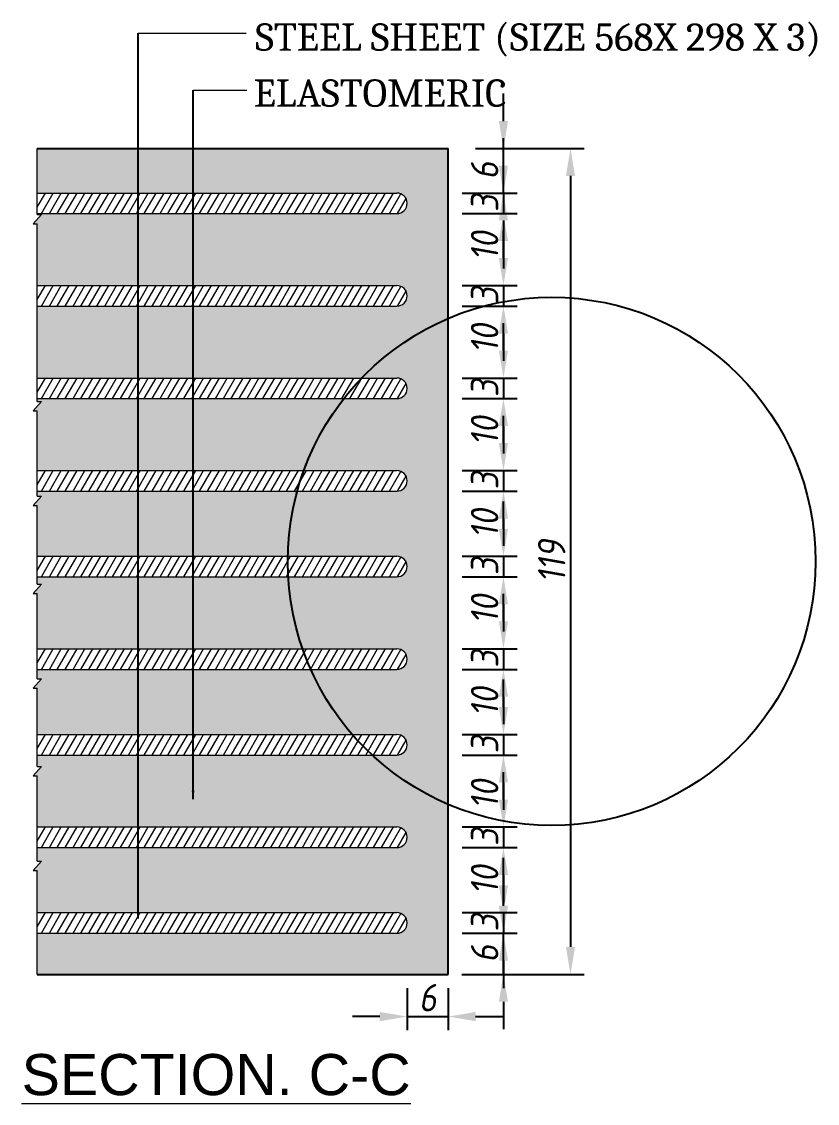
# Model space of a CAD drawing. Header units: millimetres. Extents: x 1231188 to 3899118, y -5478610 to -489530.
# Drawn here: x 3855030.8 to 3855147, y -2810535.5 to -2810377.7 of the extents above; entities that cross this region are included whole.
import ezdxf

# ---------------------------------------------------------------- set-up
doc = ezdxf.new("R2010")
doc.units = ezdxf.units.MM
doc.header["$LTSCALE"] = 25
doc.header["$MEASUREMENT"] = 0
doc.header["$PDMODE"] = 3
doc.layers.get('Defpoints').update_dxf_attribs({"color": 230, "lineweight": 9})
doc.layers.add('Bearing  peat', color=6, linetype='Continuous')
doc.layers.add('SLOPEEARTH', color=3, linetype='Continuous')
for name, color, linetype, lineweight in [('DIM', 8, 'Continuous', 13), ('Dimision', 5, 'Continuous', 13), ('Girder Line', 42, 'Continuous', 15), ('Hatching', 253, 'Continuous', 5), ('text', 7, 'Continuous', 18)]:
    doc.layers.add(name, color=color, linetype=linetype, lineweight=lineweight)
doc.styles.add('DIM', font='isocp3.shx', dxfattribs={"oblique": 10})
doc.styles.get("Standard").update_dxf_attribs({"font": 'swissl.ttf'})
doc.dimstyles.new('dim_2', dxfattribs={"dimtxt": 4, "dimasz": 4, "dimexe": 2, "dimexo": 2, "dimgap": 0.75, "dimtad": 1, "dimdec": 0, "dimzin": 0, "dimdsep": 46, "dimtxsty": 'DIM', "dimcen": 2, "dimclrd": 5, "dimclre": 5, "dimclrt": 7, "dimadec": 0, "dimazin": 0, "dimtfac": 1, "dimtdec": 0, "dimtmove": 0, "dimatfit": 3, "dimfxl": 1, "dimtolj": 1, "dimtzin": 0, "dimarcsym": 0})
doc.dimstyles.new('ISO-25', dxfattribs={"dimtxt": 200, "dimasz": 150, "dimexe": 120, "dimexo": 100, "dimgap": 80, "dimtad": 1, "dimdec": 0, "dimtxsty": 'Standard', "dimcen": 100, "dimclrd": 5, "dimclre": 5, "dimclrt": 2, "dimazin": 0, "dimtfac": 1, "dimtdec": 0, "dimtmove": 0, "dimatfit": 3, "dimfxl": 1, "dimarcsym": 0})

# ---------------------------------------------------------------- blocks, each defined once
blk = doc.blocks.new('*D339')
at = {"layer": 'Defpoints', "color": 0, "linetype": 'Continuous', "lineweight": -2, "transparency": 16777216}
for p in [(3855087.08, -2810516.68), (3855093.08, -2810516.68), (3855093.08, -2810522.84)]:
    blk.add_point(p, dxfattribs=at)
at = {"layer": 'DIM', "color": 5, "linetype": 'Continuous', "lineweight": -2, "transparency": 16777216}
for p, q in [((3855087.08, -2810518.68), (3855087.08, -2810524.84)), ((3855093.08, -2810518.68), (3855093.08, -2810524.84)), ((3855083.08, -2810522.84), (3855079.08, -2810522.84)), ((3855087.08, -2810522.84), (3855093.08, -2810522.84)), ((3855097.08, -2810522.84), (3855101.08, -2810522.84))]:
    blk.add_line(p, q, dxfattribs=at)
for points in [[(3855083.08, -2810522.17), (3855083.08, -2810523.51), (3855087.08, -2810522.84)], [(3855097.08, -2810522.17), (3855097.08, -2810523.51), (3855093.08, -2810522.84)]]:
    blk.add_solid(points, dxfattribs=at)
at = {"layer": 'DIM', "color": 7, "linetype": 'Continuous', "transparency": 16777216, "insert": (3855090.08, -2810520.09), "char_height": 4, "attachment_point": 5, "style": 'DIM'}
blk.add_mtext('\\A1;6', dxfattribs=at)
blk = doc.blocks.new('*D340')
at = {"layer": 'Defpoints', "color": 0, "linetype": 'Continuous', "lineweight": -2, "transparency": 16777216}
for p in [(3855093.11, -2810507.68), (3855093.09, -2810510.68), (3855101.14, -2810510.68)]:
    blk.add_point(p, dxfattribs=at)
at = {"layer": 'DIM', "color": 5, "linetype": 'Continuous', "lineweight": -2, "transparency": 16777216}
for p, q in [((3855101.14, -2810503.68), (3855101.14, -2810499.68)), ((3855095.11, -2810507.68), (3855103.14, -2810507.68)), ((3855101.14, -2810507.68), (3855101.14, -2810510.68)), ((3855095.09, -2810510.68), (3855103.14, -2810510.68)), ((3855101.14, -2810514.68), (3855101.14, -2810518.68))]:
    blk.add_line(p, q, dxfattribs=at)
for points in [[(3855100.47, -2810503.68), (3855101.8, -2810503.68), (3855101.14, -2810507.68)], [(3855100.47, -2810514.68), (3855101.8, -2810514.68), (3855101.14, -2810510.68)]]:
    blk.add_solid(points, dxfattribs=at)
at = {"layer": 'DIM', "color": 7, "linetype": 'Continuous', "transparency": 16777216, "insert": (3855098.39, -2810509.18), "char_height": 4, "attachment_point": 5, "rotation": 90, "style": 'DIM'}
blk.add_mtext('\\A1;3', dxfattribs=at)
blk = doc.blocks.new('*D341')
at = {"layer": 'Defpoints', "color": 0, "linetype": 'Continuous', "lineweight": -2, "transparency": 16777216}
for p in [(3855093.11, -2810498.18), (3855093.11, -2810507.68), (3855101.14, -2810507.68)]:
    blk.add_point(p, dxfattribs=at)
at = {"layer": 'DIM', "color": 5, "linetype": 'Continuous', "lineweight": -2, "transparency": 16777216}
for p, q in [((3855095.11, -2810498.18), (3855103.14, -2810498.18)), ((3855101.14, -2810502.18), (3855101.14, -2810503.68)), ((3855095.11, -2810507.68), (3855103.14, -2810507.68))]:
    blk.add_line(p, q, dxfattribs=at)
for points in [[(3855100.47, -2810502.18), (3855101.8, -2810502.18), (3855101.14, -2810498.18)], [(3855100.47, -2810503.68), (3855101.8, -2810503.68), (3855101.14, -2810507.68)]]:
    blk.add_solid(points, dxfattribs=at)
at = {"layer": 'DIM', "color": 7, "linetype": 'Continuous', "transparency": 16777216, "insert": (3855098.39, -2810502.93), "char_height": 4, "attachment_point": 5, "rotation": 90, "style": 'DIM'}
blk.add_mtext('\\A1;10', dxfattribs=at)
blk = doc.blocks.new('*D342')
at = {"layer": 'Defpoints', "color": 0, "linetype": 'Continuous', "lineweight": -2, "transparency": 16777216}
for p in [(3855093.09, -2810495.18), (3855093.11, -2810498.18), (3855101.14, -2810498.18)]:
    blk.add_point(p, dxfattribs=at)
at = {"layer": 'DIM', "color": 5, "linetype": 'Continuous', "lineweight": -2, "transparency": 16777216}
for p, q in [((3855101.14, -2810491.18), (3855101.14, -2810487.18)), ((3855095.09, -2810495.18), (3855103.14, -2810495.18)), ((3855101.14, -2810495.18), (3855101.14, -2810498.18)), ((3855095.11, -2810498.18), (3855103.14, -2810498.18)), ((3855101.14, -2810502.18), (3855101.14, -2810506.18))]:
    blk.add_line(p, q, dxfattribs=at)
for points in [[(3855100.47, -2810491.18), (3855101.8, -2810491.18), (3855101.14, -2810495.18)], [(3855100.47, -2810502.18), (3855101.8, -2810502.18), (3855101.14, -2810498.18)]]:
    blk.add_solid(points, dxfattribs=at)
at = {"layer": 'DIM', "color": 7, "linetype": 'Continuous', "transparency": 16777216, "insert": (3855098.39, -2810496.68), "char_height": 4, "attachment_point": 5, "rotation": 90, "style": 'DIM'}
blk.add_mtext('\\A1;3', dxfattribs=at)
blk = doc.blocks.new('*D343')
at = {"layer": 'Defpoints', "color": 0, "linetype": 'Continuous', "lineweight": -2, "transparency": 16777216}
for p in [(3855093.09, -2810481.68), (3855093.09, -2810484.68), (3855101.14, -2810484.68)]:
    blk.add_point(p, dxfattribs=at)
at = {"layer": 'DIM', "color": 5, "linetype": 'Continuous', "lineweight": -2, "transparency": 16777216}
for p, q in [((3855101.14, -2810477.68), (3855101.14, -2810473.68)), ((3855095.09, -2810481.68), (3855103.14, -2810481.68)), ((3855101.14, -2810481.68), (3855101.14, -2810484.68)), ((3855095.09, -2810484.68), (3855103.14, -2810484.68)), ((3855101.14, -2810488.68), (3855101.14, -2810492.68))]:
    blk.add_line(p, q, dxfattribs=at)
for points in [[(3855100.47, -2810477.68), (3855101.8, -2810477.68), (3855101.14, -2810481.68)], [(3855100.47, -2810488.68), (3855101.8, -2810488.68), (3855101.14, -2810484.68)]]:
    blk.add_solid(points, dxfattribs=at)
at = {"layer": 'DIM', "color": 7, "linetype": 'Continuous', "transparency": 16777216, "insert": (3855098.39, -2810483.18), "char_height": 4, "attachment_point": 5, "rotation": 90, "style": 'DIM'}
blk.add_mtext('\\A1;3', dxfattribs=at)
blk = doc.blocks.new('*D344')
at = {"layer": 'Defpoints', "color": 0, "linetype": 'Continuous', "lineweight": -2, "transparency": 16777216}
for p in [(3855093.09, -2810484.68), (3855101.14, -2810484.68), (3855093.09, -2810495.18)]:
    blk.add_point(p, dxfattribs=at)
at = {"layer": 'DIM', "color": 5, "linetype": 'Continuous', "lineweight": -2, "transparency": 16777216}
for p, q in [((3855095.09, -2810484.68), (3855103.14, -2810484.68)), ((3855101.14, -2810491.18), (3855101.14, -2810488.68)), ((3855095.09, -2810495.18), (3855103.14, -2810495.18))]:
    blk.add_line(p, q, dxfattribs=at)
for points in [[(3855100.47, -2810488.68), (3855101.8, -2810488.68), (3855101.14, -2810484.68)], [(3855100.47, -2810491.18), (3855101.8, -2810491.18), (3855101.14, -2810495.18)]]:
    blk.add_solid(points, dxfattribs=at)
at = {"layer": 'DIM', "color": 7, "linetype": 'Continuous', "transparency": 16777216, "insert": (3855098.39, -2810490.43), "char_height": 4, "attachment_point": 5, "rotation": 90, "style": 'DIM'}
blk.add_mtext('\\A1;10', dxfattribs=at)
blk = doc.blocks.new('*D345')
at = {"layer": 'Defpoints', "color": 0, "linetype": 'Continuous', "lineweight": -2, "transparency": 16777216}
for p in [(3855095.08, -2810396.18), (3855101.14, -2810396.18), (3855095.08, -2810402.68)]:
    blk.add_point(p, dxfattribs=at)
at = {"layer": 'DIM', "color": 5, "linetype": 'Continuous', "lineweight": -2, "transparency": 16777216}
for p, q in [((3855101.14, -2810392.18), (3855101.14, -2810388.18)), ((3855097.08, -2810396.18), (3855103.14, -2810396.18)), ((3855101.14, -2810402.68), (3855101.14, -2810396.18)), ((3855097.08, -2810402.68), (3855103.14, -2810402.68)), ((3855101.14, -2810406.68), (3855101.14, -2810410.68))]:
    blk.add_line(p, q, dxfattribs=at)
for points in [[(3855100.47, -2810392.18), (3855101.8, -2810392.18), (3855101.14, -2810396.18)], [(3855100.47, -2810406.68), (3855101.8, -2810406.68), (3855101.14, -2810402.68)]]:
    blk.add_solid(points, dxfattribs=at)
at = {"layer": 'DIM', "color": 7, "linetype": 'Continuous', "transparency": 16777216, "insert": (3855098.39, -2810399.43), "char_height": 4, "attachment_point": 5, "rotation": 90, "style": 'DIM'}
blk.add_mtext('\\A1;6', dxfattribs=at)
blk = doc.blocks.new('*D346')
at = {"layer": 'Defpoints', "color": 0, "linetype": 'Continuous', "lineweight": -2, "transparency": 16777216}
for p in [(3855093.09, -2810510.68), (3855101.14, -2810510.68), (3855093.08, -2810516.68)]:
    blk.add_point(p, dxfattribs=at)
at = {"layer": 'DIM', "color": 5, "linetype": 'Continuous', "lineweight": -2, "transparency": 16777216}
for p, q in [((3855101.14, -2810506.68), (3855101.14, -2810502.68)), ((3855095.09, -2810510.68), (3855103.14, -2810510.68)), ((3855101.14, -2810516.68), (3855101.14, -2810510.68)), ((3855095.08, -2810516.68), (3855103.14, -2810516.68)), ((3855101.14, -2810520.68), (3855101.14, -2810524.68))]:
    blk.add_line(p, q, dxfattribs=at)
for points in [[(3855100.47, -2810506.68), (3855101.8, -2810506.68), (3855101.14, -2810510.68)], [(3855100.47, -2810520.68), (3855101.8, -2810520.68), (3855101.14, -2810516.68)]]:
    blk.add_solid(points, dxfattribs=at)
at = {"layer": 'DIM', "color": 7, "linetype": 'Continuous', "transparency": 16777216, "insert": (3855098.39, -2810513.68), "char_height": 4, "attachment_point": 5, "rotation": 90, "style": 'DIM'}
blk.add_mtext('\\A1;6', dxfattribs=at)
blk = doc.blocks.new('*D347')
at = {"layer": 'Defpoints', "color": 0, "linetype": 'Continuous', "lineweight": -2, "transparency": 16777216}
for p in [(3855093.11, -2810472.18), (3855093.11, -2810481.68), (3855101.14, -2810481.68)]:
    blk.add_point(p, dxfattribs=at)
at = {"layer": 'DIM', "color": 5, "linetype": 'Continuous', "lineweight": -2, "transparency": 16777216}
for p, q in [((3855095.11, -2810472.18), (3855103.14, -2810472.18)), ((3855101.14, -2810476.18), (3855101.14, -2810477.68)), ((3855095.11, -2810481.68), (3855103.14, -2810481.68))]:
    blk.add_line(p, q, dxfattribs=at)
for points in [[(3855100.47, -2810476.18), (3855101.8, -2810476.18), (3855101.14, -2810472.18)], [(3855100.47, -2810477.68), (3855101.8, -2810477.68), (3855101.14, -2810481.68)]]:
    blk.add_solid(points, dxfattribs=at)
at = {"layer": 'DIM', "color": 7, "linetype": 'Continuous', "transparency": 16777216, "insert": (3855098.39, -2810476.93), "char_height": 4, "attachment_point": 5, "rotation": 90, "style": 'DIM'}
blk.add_mtext('\\A1;10', dxfattribs=at)
blk = doc.blocks.new('*D348')
at = {"layer": 'Defpoints', "color": 0, "linetype": 'Continuous', "lineweight": -2, "transparency": 16777216}
for p in [(3855093.09, -2810469.18), (3855093.11, -2810472.18), (3855101.14, -2810472.18)]:
    blk.add_point(p, dxfattribs=at)
at = {"layer": 'DIM', "color": 5, "linetype": 'Continuous', "lineweight": -2, "transparency": 16777216}
for p, q in [((3855101.14, -2810465.18), (3855101.14, -2810461.18)), ((3855095.09, -2810469.18), (3855103.14, -2810469.18)), ((3855101.14, -2810469.18), (3855101.14, -2810472.18)), ((3855095.11, -2810472.18), (3855103.14, -2810472.18)), ((3855101.14, -2810476.18), (3855101.14, -2810480.18))]:
    blk.add_line(p, q, dxfattribs=at)
for points in [[(3855100.47, -2810465.18), (3855101.8, -2810465.18), (3855101.14, -2810469.18)], [(3855100.47, -2810476.18), (3855101.8, -2810476.18), (3855101.14, -2810472.18)]]:
    blk.add_solid(points, dxfattribs=at)
at = {"layer": 'DIM', "color": 7, "linetype": 'Continuous', "transparency": 16777216, "insert": (3855098.39, -2810470.68), "char_height": 4, "attachment_point": 5, "rotation": 90, "style": 'DIM'}
blk.add_mtext('\\A1;3', dxfattribs=at)
blk = doc.blocks.new('*D349')
at = {"layer": 'Defpoints', "color": 0, "linetype": 'Continuous', "lineweight": -2, "transparency": 16777216}
for p in [(3855093.09, -2810455.68), (3855093.09, -2810458.68), (3855101.14, -2810458.68)]:
    blk.add_point(p, dxfattribs=at)
at = {"layer": 'DIM', "color": 5, "linetype": 'Continuous', "lineweight": -2, "transparency": 16777216}
for p, q in [((3855101.14, -2810451.68), (3855101.14, -2810447.68)), ((3855095.09, -2810455.68), (3855103.14, -2810455.68)), ((3855101.14, -2810455.68), (3855101.14, -2810458.68)), ((3855095.09, -2810458.68), (3855103.14, -2810458.68)), ((3855101.14, -2810462.68), (3855101.14, -2810466.68))]:
    blk.add_line(p, q, dxfattribs=at)
for points in [[(3855100.47, -2810451.68), (3855101.8, -2810451.68), (3855101.14, -2810455.68)], [(3855100.47, -2810462.68), (3855101.8, -2810462.68), (3855101.14, -2810458.68)]]:
    blk.add_solid(points, dxfattribs=at)
at = {"layer": 'DIM', "color": 7, "linetype": 'Continuous', "transparency": 16777216, "insert": (3855098.39, -2810457.18), "char_height": 4, "attachment_point": 5, "rotation": 90, "style": 'DIM'}
blk.add_mtext('\\A1;3', dxfattribs=at)
blk = doc.blocks.new('*D350')
at = {"layer": 'Defpoints', "color": 0, "linetype": 'Continuous', "lineweight": -2, "transparency": 16777216}
for p in [(3855093.09, -2810458.68), (3855101.14, -2810458.68), (3855093.09, -2810469.18)]:
    blk.add_point(p, dxfattribs=at)
at = {"layer": 'DIM', "color": 5, "linetype": 'Continuous', "lineweight": -2, "transparency": 16777216}
for p, q in [((3855095.09, -2810458.68), (3855103.14, -2810458.68)), ((3855101.14, -2810465.18), (3855101.14, -2810462.68)), ((3855095.09, -2810469.18), (3855103.14, -2810469.18))]:
    blk.add_line(p, q, dxfattribs=at)
for points in [[(3855100.47, -2810462.68), (3855101.8, -2810462.68), (3855101.14, -2810458.68)], [(3855100.47, -2810465.18), (3855101.8, -2810465.18), (3855101.14, -2810469.18)]]:
    blk.add_solid(points, dxfattribs=at)
at = {"layer": 'DIM', "color": 7, "linetype": 'Continuous', "transparency": 16777216, "insert": (3855098.39, -2810463.43), "char_height": 4, "attachment_point": 5, "rotation": 90, "style": 'DIM'}
blk.add_mtext('\\A1;10', dxfattribs=at)
blk = doc.blocks.new('*D351')
at = {"layer": 'Defpoints', "color": 0, "linetype": 'Continuous', "lineweight": -2, "transparency": 16777216}
for p in [(3855093.11, -2810446.18), (3855093.11, -2810455.68), (3855101.14, -2810455.68)]:
    blk.add_point(p, dxfattribs=at)
at = {"layer": 'DIM', "color": 5, "linetype": 'Continuous', "lineweight": -2, "transparency": 16777216}
for p, q in [((3855095.11, -2810446.18), (3855103.14, -2810446.18)), ((3855101.14, -2810450.18), (3855101.14, -2810451.68)), ((3855095.11, -2810455.68), (3855103.14, -2810455.68))]:
    blk.add_line(p, q, dxfattribs=at)
for points in [[(3855100.47, -2810450.18), (3855101.8, -2810450.18), (3855101.14, -2810446.18)], [(3855100.47, -2810451.68), (3855101.8, -2810451.68), (3855101.14, -2810455.68)]]:
    blk.add_solid(points, dxfattribs=at)
at = {"layer": 'DIM', "color": 7, "linetype": 'Continuous', "transparency": 16777216, "insert": (3855098.39, -2810450.93), "char_height": 4, "attachment_point": 5, "rotation": 90, "style": 'DIM'}
blk.add_mtext('\\A1;10', dxfattribs=at)
blk = doc.blocks.new('*D352')
at = {"layer": 'Defpoints', "color": 0, "linetype": 'Continuous', "lineweight": -2, "transparency": 16777216}
for p in [(3855093.09, -2810443.17), (3855093.11, -2810446.18), (3855101.14, -2810446.18)]:
    blk.add_point(p, dxfattribs=at)
at = {"layer": 'DIM', "color": 5, "linetype": 'Continuous', "lineweight": -2, "transparency": 16777216}
for p, q in [((3855101.14, -2810439.17), (3855101.14, -2810435.17)), ((3855095.09, -2810443.17), (3855103.14, -2810443.17)), ((3855101.14, -2810443.17), (3855101.14, -2810446.18)), ((3855095.11, -2810446.18), (3855103.14, -2810446.18)), ((3855101.14, -2810450.18), (3855101.14, -2810454.18))]:
    blk.add_line(p, q, dxfattribs=at)
for points in [[(3855100.47, -2810439.17), (3855101.8, -2810439.17), (3855101.14, -2810443.17)], [(3855100.47, -2810450.18), (3855101.8, -2810450.18), (3855101.14, -2810446.18)]]:
    blk.add_solid(points, dxfattribs=at)
at = {"layer": 'DIM', "color": 7, "linetype": 'Continuous', "transparency": 16777216, "insert": (3855098.39, -2810444.68), "char_height": 4, "attachment_point": 5, "rotation": 90, "style": 'DIM'}
blk.add_mtext('\\A1;3', dxfattribs=at)
blk = doc.blocks.new('*D353')
at = {"layer": 'Defpoints', "color": 0, "linetype": 'Continuous', "lineweight": -2, "transparency": 16777216}
for p in [(3855093.09, -2810429.68), (3855093.09, -2810432.68), (3855101.14, -2810432.68)]:
    blk.add_point(p, dxfattribs=at)
at = {"layer": 'DIM', "color": 5, "linetype": 'Continuous', "lineweight": -2, "transparency": 16777216}
for p, q in [((3855101.14, -2810425.68), (3855101.14, -2810421.68)), ((3855095.09, -2810429.68), (3855103.14, -2810429.68)), ((3855101.14, -2810429.68), (3855101.14, -2810432.68)), ((3855095.09, -2810432.68), (3855103.14, -2810432.68)), ((3855101.14, -2810436.68), (3855101.14, -2810440.68))]:
    blk.add_line(p, q, dxfattribs=at)
for points in [[(3855100.47, -2810425.68), (3855101.8, -2810425.68), (3855101.14, -2810429.68)], [(3855100.47, -2810436.68), (3855101.8, -2810436.68), (3855101.14, -2810432.68)]]:
    blk.add_solid(points, dxfattribs=at)
at = {"layer": 'DIM', "color": 7, "linetype": 'Continuous', "transparency": 16777216, "insert": (3855098.39, -2810431.18), "char_height": 4, "attachment_point": 5, "rotation": 90, "style": 'DIM'}
blk.add_mtext('\\A1;3', dxfattribs=at)
blk = doc.blocks.new('*D354')
at = {"layer": 'Defpoints', "color": 0, "linetype": 'Continuous', "lineweight": -2, "transparency": 16777216}
for p in [(3855093.09, -2810432.68), (3855101.14, -2810432.68), (3855093.09, -2810443.17)]:
    blk.add_point(p, dxfattribs=at)
at = {"layer": 'DIM', "color": 5, "linetype": 'Continuous', "lineweight": -2, "transparency": 16777216}
for p, q in [((3855095.09, -2810432.68), (3855103.14, -2810432.68)), ((3855101.14, -2810439.17), (3855101.14, -2810436.68)), ((3855095.09, -2810443.17), (3855103.14, -2810443.17))]:
    blk.add_line(p, q, dxfattribs=at)
for points in [[(3855100.47, -2810436.68), (3855101.8, -2810436.68), (3855101.14, -2810432.68)], [(3855100.47, -2810439.17), (3855101.8, -2810439.17), (3855101.14, -2810443.17)]]:
    blk.add_solid(points, dxfattribs=at)
at = {"layer": 'DIM', "color": 7, "linetype": 'Continuous', "transparency": 16777216, "insert": (3855098.39, -2810437.42), "char_height": 4, "attachment_point": 5, "rotation": 90, "style": 'DIM'}
blk.add_mtext('\\A1;10', dxfattribs=at)
blk = doc.blocks.new('*D355')
at = {"layer": 'Defpoints', "color": 0, "linetype": 'Continuous', "lineweight": -2, "transparency": 16777216}
for p in [(3855093.09, -2810402.68), (3855093.09, -2810405.68), (3855101.14, -2810405.68)]:
    blk.add_point(p, dxfattribs=at)
at = {"layer": 'DIM', "color": 5, "linetype": 'Continuous', "lineweight": -2, "transparency": 16777216}
for p, q in [((3855101.14, -2810398.68), (3855101.14, -2810394.68)), ((3855095.09, -2810402.68), (3855103.14, -2810402.68)), ((3855101.14, -2810402.68), (3855101.14, -2810405.68)), ((3855095.09, -2810405.68), (3855103.14, -2810405.68)), ((3855101.14, -2810409.68), (3855101.14, -2810413.68))]:
    blk.add_line(p, q, dxfattribs=at)
for points in [[(3855100.47, -2810398.68), (3855101.8, -2810398.68), (3855101.14, -2810402.68)], [(3855100.47, -2810409.68), (3855101.8, -2810409.68), (3855101.14, -2810405.68)]]:
    blk.add_solid(points, dxfattribs=at)
at = {"layer": 'DIM', "color": 7, "linetype": 'Continuous', "transparency": 16777216, "insert": (3855098.39, -2810404.18), "char_height": 4, "attachment_point": 5, "rotation": 90, "style": 'DIM'}
blk.add_mtext('\\A1;3', dxfattribs=at)
blk = doc.blocks.new('*D357')
at = {"layer": 'Defpoints', "color": 0, "linetype": 'Continuous', "lineweight": -2, "transparency": 16777216}
for p in [(3855100.45, -2810396.18), (3855100.45, -2810516.68), (3855110.93, -2810516.68)]:
    blk.add_point(p, dxfattribs=at)
at = {"layer": 'DIM', "color": 5, "linetype": 'Continuous', "lineweight": -2, "transparency": 16777216}
for p, q in [((3855102.45, -2810396.18), (3855112.93, -2810396.18)), ((3855110.93, -2810400.18), (3855110.93, -2810512.68)), ((3855102.45, -2810516.68), (3855112.93, -2810516.68))]:
    blk.add_line(p, q, dxfattribs=at)
for points in [[(3855110.26, -2810400.18), (3855111.59, -2810400.18), (3855110.93, -2810396.18)], [(3855110.26, -2810512.68), (3855111.59, -2810512.68), (3855110.93, -2810516.68)]]:
    blk.add_solid(points, dxfattribs=at)
at = {"layer": 'DIM', "color": 7, "linetype": 'Continuous', "transparency": 16777216, "insert": (3855108.18, -2810456.43), "char_height": 4, "attachment_point": 5, "rotation": 90, "style": 'DIM'}
blk.add_mtext('\\A1;119', dxfattribs=at)
blk = doc.blocks.new('*D358')
at = {"layer": 'Defpoints', "color": 0, "linetype": 'Continuous', "lineweight": -2, "transparency": 16777216}
for p in [(3855093.09, -2810416.18), (3855093.09, -2810419.18), (3855101.14, -2810419.18)]:
    blk.add_point(p, dxfattribs=at)
at = {"layer": 'DIM', "color": 5, "linetype": 'Continuous', "lineweight": -2, "transparency": 16777216}
for p, q in [((3855101.14, -2810412.18), (3855101.14, -2810408.18)), ((3855095.09, -2810416.18), (3855103.14, -2810416.18)), ((3855101.14, -2810416.18), (3855101.14, -2810419.18)), ((3855095.09, -2810419.18), (3855103.14, -2810419.18)), ((3855101.14, -2810423.18), (3855101.14, -2810427.18))]:
    blk.add_line(p, q, dxfattribs=at)
for points in [[(3855100.47, -2810412.18), (3855101.8, -2810412.18), (3855101.14, -2810416.18)], [(3855100.47, -2810423.18), (3855101.8, -2810423.18), (3855101.14, -2810419.18)]]:
    blk.add_solid(points, dxfattribs=at)
at = {"layer": 'DIM', "color": 7, "linetype": 'Continuous', "transparency": 16777216, "insert": (3855098.39, -2810417.68), "char_height": 4, "attachment_point": 5, "rotation": 90, "style": 'DIM'}
blk.add_mtext('\\A1;3', dxfattribs=at)
blk = doc.blocks.new('*D359')
at = {"layer": 'Defpoints', "color": 0, "linetype": 'Continuous', "lineweight": -2, "transparency": 16777216}
for p in [(3855093.09, -2810419.18), (3855101.14, -2810419.18), (3855093.09, -2810429.68)]:
    blk.add_point(p, dxfattribs=at)
at = {"layer": 'DIM', "color": 5, "linetype": 'Continuous', "lineweight": -2, "transparency": 16777216}
for p, q in [((3855095.09, -2810419.18), (3855103.14, -2810419.18)), ((3855101.14, -2810425.68), (3855101.14, -2810423.18)), ((3855095.09, -2810429.68), (3855103.14, -2810429.68))]:
    blk.add_line(p, q, dxfattribs=at)
for points in [[(3855100.47, -2810423.18), (3855101.8, -2810423.18), (3855101.14, -2810419.18)], [(3855100.47, -2810425.68), (3855101.8, -2810425.68), (3855101.14, -2810429.68)]]:
    blk.add_solid(points, dxfattribs=at)
at = {"layer": 'DIM', "color": 7, "linetype": 'Continuous', "transparency": 16777216, "insert": (3855098.39, -2810423.93), "char_height": 4, "attachment_point": 5, "rotation": 90, "style": 'DIM'}
blk.add_mtext('\\A1;10', dxfattribs=at)
blk = doc.blocks.new('*D356')
at = {"layer": 'Defpoints', "color": 0, "linetype": 'Continuous', "lineweight": -2, "transparency": 16777216}
for p in [(3855093.09, -2810405.68), (3855101.14, -2810405.68), (3855093.09, -2810416.18)]:
    blk.add_point(p, dxfattribs=at)
at = {"layer": 'DIM', "color": 5, "linetype": 'Continuous', "lineweight": -2, "transparency": 16777216}
for p, q in [((3855095.09, -2810405.68), (3855103.14, -2810405.68)), ((3855101.14, -2810412.18), (3855101.14, -2810409.68)), ((3855095.09, -2810416.18), (3855103.14, -2810416.18))]:
    blk.add_line(p, q, dxfattribs=at)
for points in [[(3855100.47, -2810409.68), (3855101.8, -2810409.68), (3855101.14, -2810405.68)], [(3855100.47, -2810412.18), (3855101.8, -2810412.18), (3855101.14, -2810416.18)]]:
    blk.add_solid(points, dxfattribs=at)
at = {"layer": 'DIM', "color": 7, "linetype": 'Continuous', "transparency": 16777216, "insert": (3855098.39, -2810410.43), "char_height": 4, "attachment_point": 5, "rotation": 90, "style": 'DIM'}
blk.add_mtext('\\A1;10', dxfattribs=at)

msp = doc.modelspace()

# ---------------------------------------------------------------- hatches: boundary and pattern name
at = {"layer": 'Hatching', "linetype": 'Continuous'}
h = msp.add_hatch(dxfattribs=at)
h.set_pattern_fill('DOTS', color=256, scale=10, angle=60, style=0)
h.set_pattern_definition([(60, (4230167.2569, -3860827.5018), (-0.38501587737, 0.5831329387), [0, -0.625])])
h.paths.add_polyline_path([(3855093.07956, -2810396.18201), (3855033.07956, -2810396.18201), (3855033.07956, -2810402.68201), (3855085.57956, -2810402.68201, -1), (3855085.57956, -2810405.68201), (3855033.8053, -2810405.68201), (3855032.46481, -2810407.15884), (3855033.07956, -2810407.15884), (3855033.07956, -2810416.1806), (3855085.57956, -2810416.1806, -1), (3855085.57956, -2810419.1806), (3855033.07956, -2810419.1806), (3855033.07956, -2810429.6806), (3855085.57956, -2810429.6806, -1), (3855085.57956, -2810432.6806), (3855033.07956, -2810432.6806), (3855033.07956, -2810433.10231), (3855033.70606, -2810433.10231), (3855032.46481, -2810434.46981), (3855033.07956, -2810434.46981), (3855033.07956, -2810443.1806), (3855085.57956, -2810443.1806, -1), (3855085.57956, -2810446.1806), (3855033.07956, -2810446.1806), (3855033.07956, -2810446.9147), (3855033.70606, -2810446.9147), (3855032.46481, -2810448.2822), (3855033.07956, -2810448.2822), (3855033.07956, -2810455.6806), (3855085.57956, -2810455.6806, -1), (3855085.57956, -2810458.6806), (3855033.07956, -2810458.6806), (3855033.07956, -2810459.72708), (3855033.70606, -2810459.72708), (3855032.46481, -2810461.09458), (3855033.07956, -2810461.09458), (3855033.07956, -2810469.1806), (3855085.57956, -2810469.1806, -1), (3855085.57956, -2810472.1806), (3855033.07956, -2810472.1806), (3855033.07956, -2810473.53946), (3855033.70606, -2810473.53946), (3855032.46481, -2810474.90696), (3855033.07956, -2810474.90696), (3855033.07956, -2810481.6806), (3855085.57956, -2810481.6806, -1), (3855085.57956, -2810484.6806), (3855033.07956, -2810484.6806), (3855033.07956, -2810486.35185), (3855033.70606, -2810486.35185), (3855032.46481, -2810487.71935), (3855033.07956, -2810487.71935), (3855033.07956, -2810495.1806), (3855085.57956, -2810495.1806, -1), (3855085.57956, -2810498.1806), (3855033.07956, -2810498.1806), (3855033.07956, -2810500.16423), (3855033.70606, -2810500.16423), (3855032.46481, -2810501.53173), (3855033.07956, -2810501.53173), (3855033.07956, -2810502.86209), (3855033.07956, -2810507.6806), (3855085.57956, -2810507.6806, -1), (3855085.57956, -2810510.6806), (3855033.07956, -2810510.6806), (3855033.07956, -2810516.6806), (3855093.07956, -2810516.6806)])
h = msp.add_hatch(dxfattribs=at)
h.set_pattern_fill('LINE', color=256, scale=8, angle=60, style=0)
h.set_pattern_definition([(60, (3818909.3128, -2973360.9349), (-0.866025404, 0.5), [])])
h.paths.add_polyline_path([(3855033.07956, -2810402.68201), (3855033.07956, -2810405.68201), (3855085.57956, -2810405.68201, 1), (3855085.57956, -2810402.68201)])
h = msp.add_hatch(dxfattribs=at)
h.set_pattern_fill('LINE', color=256, scale=8, angle=60, style=0)
h.set_pattern_definition([(60, (3818909.3128, -2973374.4335), (-0.866025404, 0.5), [])])
h.paths.add_polyline_path([(3855033.07956, -2810416.1806), (3855033.07956, -2810419.1806), (3855085.57956, -2810419.1806, 1), (3855085.57956, -2810416.1806)])
h = msp.add_hatch(dxfattribs=at)
h.set_pattern_fill('LINE', color=256, scale=8, angle=60, style=0)
h.set_pattern_definition([(60, (3818909.3128, -2973387.9335), (-0.866025404, 0.5), [])])
h.paths.add_polyline_path([(3855033.07956, -2810429.6806), (3855033.07956, -2810432.6806), (3855085.57956, -2810432.6806, 1), (3855085.57956, -2810429.6806)])
h = msp.add_hatch(dxfattribs=at)
h.set_pattern_fill('LINE', color=256, scale=8, angle=60, style=0)
h.set_pattern_definition([(60, (3818909.3128, -2973401.4335), (-0.866025404, 0.5), [])])
h.paths.add_polyline_path([(3855033.07956, -2810443.1806), (3855033.07956, -2810446.1806), (3855085.57956, -2810446.1806, 1), (3855085.57956, -2810443.1806)])
h = msp.add_hatch(dxfattribs=at)
h.set_pattern_fill('LINE', color=256, scale=8, angle=60, style=0)
h.set_pattern_definition([(60, (3818909.3128, -2973413.9335), (-0.866025404, 0.5), [])])
h.paths.add_polyline_path([(3855033.07956, -2810455.6806), (3855033.07956, -2810458.6806), (3855085.57956, -2810458.6806, 1), (3855085.57956, -2810455.6806)])
h = msp.add_hatch(dxfattribs=at)
h.set_pattern_fill('LINE', color=256, scale=8, angle=60, style=0)
h.set_pattern_definition([(60, (3818909.3128, -2973427.4335), (-0.866025404, 0.5), [])])
h.paths.add_polyline_path([(3855033.07956, -2810469.1806), (3855033.07956, -2810472.1806), (3855085.57956, -2810472.1806, 1), (3855085.57956, -2810469.1806)])
h = msp.add_hatch(dxfattribs=at)
h.set_pattern_fill('LINE', color=256, scale=8, angle=60, style=0)
h.set_pattern_definition([(60, (3818909.3128, -2973439.9335), (-0.866025404, 0.5), [])])
h.paths.add_polyline_path([(3855033.07956, -2810481.6806), (3855033.07956, -2810484.6806), (3855085.57956, -2810484.6806, 1), (3855085.57956, -2810481.6806)])
h = msp.add_hatch(dxfattribs=at)
h.set_pattern_fill('LINE', color=256, scale=8, angle=60, style=0)
h.set_pattern_definition([(60, (3818909.3128, -2973453.4335), (-0.866025404, 0.5), [])])
h.paths.add_polyline_path([(3855033.07956, -2810495.1806), (3855033.07956, -2810498.1806), (3855085.57956, -2810498.1806, 1), (3855085.57956, -2810495.1806)])
h = msp.add_hatch(dxfattribs=at)
h.set_pattern_fill('LINE', color=256, scale=8, angle=60, style=0)
h.set_pattern_definition([(60, (3818909.3128, -2973465.9335), (-0.866025404, 0.5), [])])
h.paths.add_polyline_path([(3855033.07956, -2810507.6806), (3855033.07956, -2810510.6806), (3855085.57956, -2810510.6806, 1), (3855085.57956, -2810507.6806)])

# ---------------------------------------------------------------- linework, layer by layer
at = {"layer": 'Bearing  peat', "linetype": 'Continuous', "ltscale": 3}
for p, q in [((3855033.07956, -2810396.18201), (3855093.07956, -2810396.18201)), ((3855093.07956, -2810516.6806), (3855093.07956, -2810396.18201)), ((3855033.07956, -2810516.6806), (3855093.07956, -2810516.6806))]:
    msp.add_line(p, q, dxfattribs=at)
at = {"layer": 'Dimision', "linetype": 'Continuous', "ltscale": 3}
for p, q in [((3855033.07956, -2810405.79134), (3855033.07956, -2810396.18201)), ((3855033.70606, -2810405.79134), (3855032.46481, -2810407.15884)), ((3855033.07956, -2810405.79134), (3855033.70606, -2810405.79134)), ((3855032.46481, -2810407.15884), (3855033.07956, -2810407.15884)), ((3855033.07956, -2810433.10231), (3855033.07956, -2810407.15884)), ((3855033.70606, -2810433.10231), (3855032.46481, -2810434.46981)), ((3855033.07956, -2810433.10231), (3855033.70606, -2810433.10231)), ((3855032.46481, -2810434.46981), (3855033.07956, -2810434.46981)), ((3855033.07956, -2810446.9147), (3855033.07956, -2810434.46981)), ((3855033.70606, -2810446.9147), (3855032.46481, -2810448.2822)), ((3855033.07956, -2810446.9147), (3855033.70606, -2810446.9147)), ((3855032.46481, -2810448.2822), (3855033.07956, -2810448.2822)), ((3855033.07956, -2810459.72708), (3855033.07956, -2810448.2822)), ((3855033.70606, -2810459.72708), (3855032.46481, -2810461.09458)), ((3855033.07956, -2810459.72708), (3855033.70606, -2810459.72708)), ((3855032.46481, -2810461.09458), (3855033.07956, -2810461.09458)), ((3855033.07956, -2810473.53946), (3855033.07956, -2810461.09458)), ((3855033.70606, -2810473.53946), (3855032.46481, -2810474.90696)), ((3855033.07956, -2810473.53946), (3855033.70606, -2810473.53946)), ((3855032.46481, -2810474.90696), (3855033.07956, -2810474.90696)), ((3855033.07956, -2810486.35185), (3855033.07956, -2810474.90696)), ((3855033.70606, -2810486.35185), (3855032.46481, -2810487.71935)), ((3855033.07956, -2810486.35185), (3855033.70606, -2810486.35185)), ((3855032.46481, -2810487.71935), (3855033.07956, -2810487.71935)), ((3855033.07956, -2810500.16423), (3855033.07956, -2810487.71935)), ((3855033.70606, -2810500.16423), (3855032.46481, -2810501.53173)), ((3855033.07956, -2810500.16423), (3855033.70606, -2810500.16423)), ((3855032.46481, -2810501.53173), (3855033.07956, -2810501.53173)), ((3855033.07956, -2810502.86209), (3855033.07956, -2810501.53173)), ((3855033.07956, -2810516.6806), (3855033.07956, -2810502.15296))]:
    msp.add_line(p, q, dxfattribs=at)
at = {"layer": 'Girder Line', "linetype": 'Continuous', "ltscale": 3}
for p, q in [((3855033.07956, -2810402.68201), (3855085.57956, -2810402.68201)), ((3855033.07956, -2810405.68201), (3855085.57956, -2810405.68201)), ((3855033.07956, -2810416.1806), (3855085.57956, -2810416.1806)), ((3855033.07956, -2810419.1806), (3855085.57956, -2810419.1806)), ((3855033.07956, -2810429.6806), (3855085.57956, -2810429.6806)), ((3855033.07956, -2810432.6806), (3855085.57956, -2810432.6806)), ((3855033.07956, -2810443.1806), (3855085.57956, -2810443.1806)), ((3855033.07956, -2810446.1806), (3855085.57956, -2810446.1806)), ((3855033.07956, -2810455.6806), (3855085.57956, -2810455.6806)), ((3855033.07956, -2810458.6806), (3855085.57956, -2810458.6806)), ((3855033.07956, -2810469.1806), (3855085.57956, -2810469.1806)), ((3855033.07956, -2810472.1806), (3855085.57956, -2810472.1806)), ((3855033.07956, -2810481.6806), (3855085.57956, -2810481.6806)), ((3855033.07956, -2810484.6806), (3855085.57956, -2810484.6806)), ((3855033.07956, -2810495.1806), (3855085.57956, -2810495.1806)), ((3855033.07956, -2810498.1806), (3855085.57956, -2810498.1806)), ((3855033.07956, -2810507.6806), (3855085.57956, -2810507.6806)), ((3855033.07956, -2810510.6806), (3855085.57956, -2810510.6806))]:
    msp.add_line(p, q, dxfattribs=at)
for centre in [(3855085.57956, -2810404.18201), (3855085.57956, -2810417.6806), (3855085.57956, -2810431.1806), (3855085.57956, -2810444.6806), (3855085.57956, -2810457.1806), (3855085.57956, -2810470.6806), (3855085.57956, -2810483.1806), (3855085.57956, -2810496.6806), (3855085.57956, -2810509.1806)]:
    msp.add_arc(centre, 1.5, 270, 90, dxfattribs=at)
at = {"layer": 'SLOPEEARTH', "lineweight": -2, "ltscale": 100}
msp.add_circle((3855108.17693, -2810456.43131), 38.53674, dxfattribs=at)
at = {"layer": 'text', "linetype": 'Continuous'}
for p, q in [((3855047.79934, -2810379.37175), (3855063.56131, -2810379.37175)), ((3855055.8246, -2810387.65306), (3855063.66679, -2810387.65306))]:
    msp.add_line(p, q, dxfattribs=at)

# ---------------------------------------------------------------- texts
at = {"layer": 'text', "linetype": 'Continuous', "ltscale": 0.1, "char_height": 4, "attachment_point": 1}
for s, insert, width in [('{\\fCambria|b0|i0|c0|p18;STEEL SHEET (SIZE 568X 298 X 3)}', (3855064.9081, -2810377.93181), 102.5975996), ('{\\fCambria|b0|i0|c0|p18;ELASTOMERIC}', (3855064.67572, -2810386.10367), 62.4047816)]:
    msp.add_mtext(s, dxfattribs=dict(at, insert=insert, width=width))
at = {"layer": 'text', "linetype": 'Continuous', "insert": (3855030.79428, -2810528.30501), "char_height": 6, "width": 76.5449237, "attachment_point": 1}
msp.add_mtext('{\\fArial|b0|i0|c0|p34;\\LSECTION. C-C}', dxfattribs=at)

# ---------------------------------------------------------------- dimensions: what is measured, and where the dimension line sits
at = {"layer": 'DIM', "linetype": 'Continuous'}
dim = msp.add_linear_dim(base=(3855101.1367702801, -2810396.1820119582), p1=(3855095.0795606868, -2810402.6820119559), p2=(3855095.0795606868, -2810396.1820119568), angle=90, dimstyle='dim_2', dxfattribs=at)
dim.commit()
dim.dimension.update_dxf_attribs({"geometry": '*D345', "text_midpoint": (3855098.3867702782, -2810399.4320119591)})
for base, p1, p2, angle, picture, middle in [((3855101.13677, -2810405.67784), (3855093.0907, -2810402.67784), (3855093.0907, -2810405.67784), 90, '*D355', (3855101.13677, -2810404.17784)), ((3855101.13677, -2810419.17643), (3855093.0907, -2810416.17643), (3855093.0907, -2810419.17643), 90, '*D358', (3855101.13677, -2810417.67643)), ((3855101.13677, -2810432.67502), (3855093.0907, -2810429.67502), (3855093.0907, -2810432.67502), 90, '*D353', (3855101.13677, -2810431.17502)), ((3855101.13677, -2810446.17643), (3855093.0907, -2810443.1736), (3855093.10796, -2810446.17643), 90, '*D352', (3855101.13677, -2810444.67502)), ((3855101.13677, -2810458.67781), (3855093.0907, -2810455.67781), (3855093.0907, -2810458.67781), 90, '*D349', (3855101.13677, -2810457.17781)), ((3855101.13677, -2810472.17922), (3855093.0907, -2810469.1764), (3855093.10796, -2810472.17922), 90, '*D348', (3855101.13677, -2810470.67781)), ((3855101.13677, -2810484.6806), (3855093.0907, -2810481.6806), (3855093.0907, -2810484.6806), 90, '*D343', (3855101.13677, -2810483.1806)), ((3855101.13677, -2810498.18201), (3855093.0907, -2810495.17919), (3855093.10796, -2810498.18201), 90, '*D342', (3855101.13677, -2810496.6806)), ((3855101.13677, -2810510.6806), (3855093.10796, -2810507.68339), (3855093.0907, -2810510.6806), 90, '*D340', (3855101.13677, -2810509.182)), ((3855101.13677, -2810510.6806), (3855093.07956, -2810516.6806), (3855093.0907, -2810510.6806), 270, '*D346', (3855101.13677, -2810513.6806))]:
    dim = msp.add_linear_dim(base=base, p1=p1, p2=p2, angle=angle, dimstyle='dim_2', dxfattribs=at)
    dim.commit()
    dim.dimension.update_dxf_attribs({"geometry": picture, "text_midpoint": middle, "dimtype": 160})
dim = msp.add_linear_dim(base=(3855110.92693, -2810516.6806), p1=(3855100.45205, -2810396.18201), p2=(3855100.45205, -2810516.6806), angle=90, text='119', dimstyle='dim_2', dxfattribs=at)
dim.commit()
dim.dimension.update_dxf_attribs({"geometry": '*D357', "text_midpoint": (3855108.17693, -2810456.43131)})
for base, p1, p2, angle, picture, middle in [((3855101.13677, -2810405.67784), (3855093.0907, -2810416.17643), (3855093.0907, -2810405.67784), 270, '*D356', (3855101.13677, -2810410.42714)), ((3855101.13677, -2810419.17643), (3855093.0907, -2810429.67502), (3855093.0907, -2810419.17643), 270, '*D359', (3855101.13677, -2810423.92572)), ((3855101.13677, -2810432.67502), (3855093.0907, -2810443.1736), (3855093.0907, -2810432.67502), 270, '*D354', (3855101.13677, -2810437.42431)), ((3855101.13677, -2810455.67781), (3855093.10796, -2810446.17643), (3855093.10796, -2810455.67781), 90, '*D351', (3855101.13677, -2810450.92712)), ((3855101.13677, -2810458.67781), (3855093.0907, -2810469.1764), (3855093.0907, -2810458.67781), 270, '*D350', (3855101.13677, -2810463.4271)), ((3855101.13677, -2810481.6806), (3855093.10796, -2810472.17922), (3855093.10796, -2810481.6806), 90, '*D347', (3855101.13677, -2810476.92991)), ((3855101.13677, -2810484.6806), (3855093.0907, -2810495.17919), (3855093.0907, -2810484.6806), 270, '*D344', (3855101.13677, -2810490.42989)), ((3855101.13677, -2810507.68339), (3855093.10796, -2810498.18201), (3855093.10796, -2810507.68339), 90, '*D341', (3855101.13677, -2810502.9327))]:
    dim = msp.add_linear_dim(base=base, p1=p1, p2=p2, angle=angle, text='10', dimstyle='dim_2', dxfattribs=at)
    dim.commit()
    dim.dimension.update_dxf_attribs({"geometry": picture, "text_midpoint": middle, "dimtype": 160})
dim = msp.add_linear_dim(base=(3855093.07956, -2810522.84044), p1=(3855087.07956, -2810516.6806), p2=(3855093.07956, -2810516.6806), dimstyle='dim_2', dxfattribs=at)
dim.commit()
dim.dimension.update_dxf_attribs({"geometry": '*D339', "text_midpoint": (3855090.07956, -2810522.84044), "dimtype": 160})

# ---------------------------------------------------------------- leaders
at = {"layer": 'text', "linetype": 'Continuous'}
for points, override in [([(3855047.79934, -2810495.63631), (3855047.79934, -2810379.37175)], {"dimasz": 4, "dimtad": 0}), ([(3855047.79934, -2810482.50509), (3855047.79934, -2810379.37175)], {"dimasz": 4, "dimtad": 0}), ([(3855047.79934, -2810403.54983), (3855047.79934, -2810386.8922)], {"dimasz": 4, "dimtad": 0}), ([(3855055.8246, -2810491.13772), (3855055.8246, -2810387.65306)], {"dimasz": 1.25, "dimtad": 0}), ([(3855047.79934, -2810417.04842), (3855047.79934, -2810403.25722)], {"dimasz": 4, "dimtad": 0}), ([(3855047.79934, -2810430.54842), (3855047.79934, -2810416.75722)], {"dimasz": 4, "dimtad": 0}), ([(3855047.79934, -2810444.04842), (3855047.79934, -2810430.25722)], {"dimasz": 4, "dimtad": 0}), ([(3855047.79934, -2810456.54842), (3855047.79934, -2810442.75722)], {"dimasz": 4, "dimtad": 0}), ([(3855047.79934, -2810470.04842), (3855047.79934, -2810456.25722)], {"dimasz": 4, "dimtad": 0}), ([(3855047.79934, -2810508.54842), (3855047.79934, -2810494.75722)], {"dimasz": 4, "dimtad": 0})]:
    msp.add_leader(points, dimstyle='ISO-25', override=override, dxfattribs=at)

doc.saveas('drawing.dxf')
